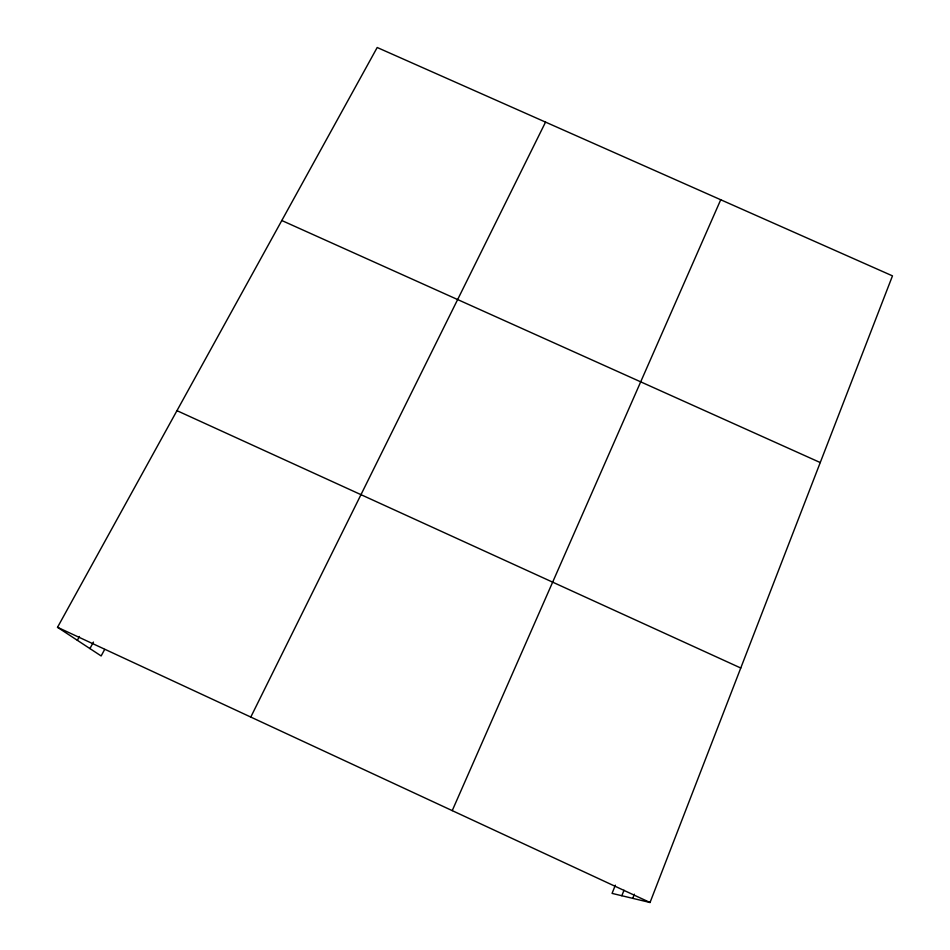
<?xml version="1.0" encoding="UTF-8"?>
<svg xmlns="http://www.w3.org/2000/svg" width="950" height="950" viewBox="0 0 950 950"><rect width="100%" height="100%" fill="white"/><g stroke="black" fill="none" stroke-linecap="round" stroke-linejoin="round"><path stroke-width="1.43" d="M615.327 885.186L612.073 893.392L650.038 902.5L892.477 275.868L377.197 47.5L57.522 627.297L101.151 655.951L104.654 649.444M632.759 898.356L634.386 894.211M621.834 895.731L623.996 890.245M452.236 810.623L720.729 199.749M250.788 717.06L545.549 122.111M89.918 648.577L93.444 642.069M77.354 640.324L79.444 636.476M281.806 220.519L820.254 462.555M176.961 410.661L740.762 668.016M57.522 627.297L650.038 902.5"/></g></svg>
